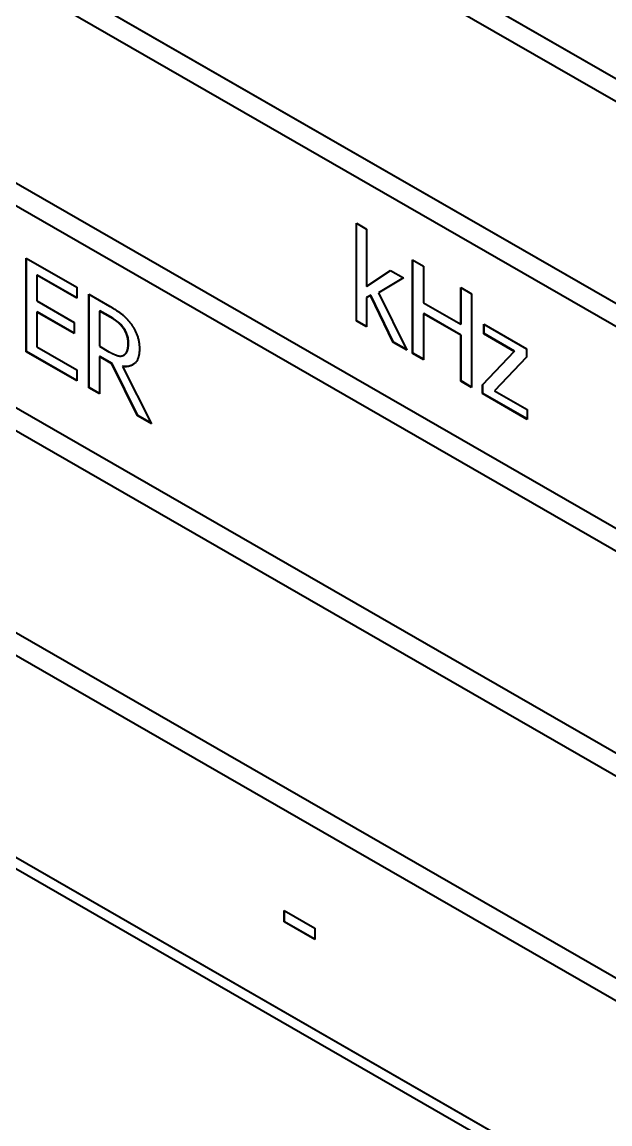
# Model space of a CAD drawing. Header units: millimetres. Extents: x 0 to 4756, y 0 to 3364.
# Drawn here: x 3953.77 to 3960.18, y 2662.2 to 2674.22 of the extents above; entities that cross this region are included whole.
import ezdxf

# ---------------------------------------------------------------- set-up
doc = ezdxf.new("R2010")
doc.units = ezdxf.units.MM
doc.header["$LTSCALE"] = 4
doc.layers.add('가시적인 것(ISO)', color=3, linetype='Continuous', lineweight=40)
doc.layers.add('가시적인 좁은 것(ISO)', color=3, linetype='Continuous', lineweight=35)

msp = doc.modelspace()

# ---------------------------------------------------------------- linework, layer by layer
at = {"layer": '가시적인 것(ISO)'}
for p, q in [((3978.3567, 2663.1753), (3946.0419, 2681.7842)), ((3946.0455, 2681.7862), (3978.3567, 2663.1794)), ((3946.0419, 2681.5389), (3978.3567, 2662.9301)), ((3978.3567, 2660.7227), (3946.0419, 2679.3315)), ((3946.0455, 2679.3336), (3978.3567, 2660.7268)), ((3946.0419, 2679.0863), (3978.3567, 2660.4774)), ((3978.3567, 2658.27), (3946.0419, 2676.8789)), ((3946.0455, 2676.8809), (3978.3567, 2658.2741)), ((3946.0419, 2676.6336), (3978.3567, 2658.0248)), ((3978.3567, 2655.8174), (3946.0419, 2674.4263)), ((3946.0455, 2674.4283), (3978.3567, 2655.8215)), ((3946.0419, 2674.181), (3978.3567, 2655.5721)), ((3978.3567, 2653.3648), (3946.0419, 2671.9736)), ((3946.0455, 2671.9756), (3978.3567, 2653.3688)), ((3957.4186, 2670.9605), (3957.4186, 2672.028)), ((3957.4186, 2672.028), (3957.5303, 2671.9637)), ((3957.4221, 2670.9626), (3957.4221, 2672.026)), ((3957.5303, 2671.9637), (3957.5303, 2671.3392)), ((3946.0419, 2671.7283), (3978.3567, 2653.1195)), ((3953.8186, 2670.6265), (3953.8186, 2671.6485)), ((3953.8186, 2671.6485), (3954.3715, 2671.33)), ((3953.8221, 2670.6286), (3953.8221, 2671.6464)), ((3958.0324, 2670.607), (3958.0324, 2671.629)), ((3958.0324, 2671.629), (3958.1499, 2671.5613)), ((3958.036, 2670.6091), (3958.036, 2671.6269)), ((3953.9396, 2671.4619), (3953.936, 2671.4599)), ((3954.3715, 2671.2091), (3953.936, 2671.4599)), ((3953.936, 2671.4599), (3953.936, 2671.18)), ((3954.3715, 2671.2132), (3953.9396, 2671.4619)), ((3957.5303, 2671.3392), (3957.7925, 2671.5121)), ((3957.5339, 2671.3413), (3957.7927, 2671.5119)), ((3957.7925, 2671.5121), (3957.9314, 2671.4321)), ((3958.1499, 2671.5613), (3958.1499, 2671.1605)), ((3957.5339, 2671.3413), (3957.5303, 2671.3392)), ((3957.9314, 2671.4321), (3957.6592, 2671.2683)), ((3954.3715, 2671.33), (3954.3715, 2671.2091)), ((3954.5005, 2671.2558), (3954.7282, 2671.1246)), ((3954.5005, 2670.2339), (3954.5005, 2671.2558)), ((3954.504, 2670.2359), (3954.504, 2671.2538)), ((3957.5747, 2671.2408), (3957.5303, 2671.2167)), ((3957.5339, 2671.2187), (3957.5303, 2671.2167)), ((3957.5303, 2671.2167), (3957.5303, 2670.8962)), ((3957.5783, 2671.2428), (3957.5339, 2671.2187)), ((3957.5783, 2671.2428), (3957.5747, 2671.2408)), ((3957.8211, 2670.7287), (3957.5747, 2671.2408)), ((3957.8247, 2670.7307), (3957.5783, 2671.2428)), ((3957.6592, 2671.2683), (3957.968, 2670.6442)), ((3958.5567, 2670.9262), (3958.5567, 2671.327)), ((3958.5567, 2671.327), (3958.6742, 2671.2594)), ((3958.5603, 2670.9282), (3958.5603, 2671.325)), ((3958.6742, 2671.2594), (3958.6742, 2670.2375)), ((3953.936, 2671.18), (3954.3422, 2670.9461)), ((3958.1499, 2671.1605), (3958.5567, 2670.9262)), ((3953.9396, 2671.0611), (3953.936, 2671.0591)), ((3953.936, 2671.0591), (3953.936, 2670.6798)), ((3954.3422, 2670.8252), (3953.936, 2671.0591)), ((3954.3422, 2670.8293), (3953.9396, 2671.0611)), ((3954.6215, 2671.0726), (3954.6179, 2671.0705)), ((3954.7347, 2671.0033), (3954.6179, 2671.0705)), ((3954.6179, 2671.0705), (3954.6179, 2670.6863)), ((3954.7382, 2671.0053), (3954.6215, 2671.0726)), ((3958.1534, 2671.0416), (3958.1499, 2671.0396)), ((3958.5567, 2670.8053), (3958.1499, 2671.0396)), ((3958.1499, 2671.0396), (3958.1499, 2670.5394)), ((3958.5603, 2670.8073), (3958.1534, 2671.0416)), ((3954.3422, 2670.9461), (3954.3422, 2670.8252)), ((3957.4221, 2670.9626), (3957.4186, 2670.9605)), ((3957.5303, 2670.8962), (3957.4186, 2670.9605)), ((3957.5303, 2670.9002), (3957.4221, 2670.9626)), ((3958.5603, 2670.9282), (3958.5567, 2670.9262)), ((3958.8074, 2670.8216), (3958.8074, 2670.9276)), ((3958.8074, 2670.9276), (3959.2737, 2670.6591)), ((3958.811, 2670.8236), (3958.811, 2670.9256)), ((3957.8247, 2670.7307), (3957.8211, 2670.7287)), ((3957.9651, 2670.6498), (3957.8247, 2670.7307)), ((3958.5603, 2670.8073), (3958.5567, 2670.8053)), ((3958.5567, 2670.3051), (3958.5567, 2670.8053)), ((3958.5603, 2670.3071), (3958.5603, 2670.8073)), ((3958.811, 2670.8236), (3958.8074, 2670.8216)), ((3959.1398, 2670.6302), (3958.8074, 2670.8216)), ((3959.1433, 2670.6322), (3958.811, 2670.8236)), ((3953.8221, 2670.6286), (3953.8186, 2670.6265)), ((3954.3715, 2670.3081), (3953.8186, 2670.6265)), ((3954.3715, 2670.3122), (3953.8221, 2670.6286)), ((3953.936, 2670.6798), (3954.3715, 2670.429)), ((3954.6179, 2670.6863), (3954.7211, 2670.6269)), ((3957.968, 2670.6442), (3957.8211, 2670.7287)), ((3958.7931, 2670.265), (3959.1398, 2670.6302)), ((3958.7966, 2670.2671), (3959.1433, 2670.6322)), ((3959.1433, 2670.6322), (3959.1398, 2670.6302)), ((3959.2737, 2670.6591), (3959.2737, 2670.5672)), ((3954.6215, 2670.5749), (3954.6179, 2670.5728)), ((3954.7526, 2670.4953), (3954.6179, 2670.5728)), ((3954.6179, 2670.5728), (3954.6179, 2670.1662)), ((3954.7561, 2670.4973), (3954.6215, 2670.5749)), ((3954.7561, 2670.4973), (3954.7526, 2670.4953)), ((3955.0319, 2669.9278), (3954.7526, 2670.4953)), ((3955.0355, 2669.9298), (3954.7561, 2670.4973)), ((3954.8808, 2670.5879), (3954.8806, 2670.5878)), ((3954.8872, 2670.5915), (3954.8837, 2670.5895)), ((3958.036, 2670.6091), (3958.0324, 2670.607)), ((3958.1499, 2670.5394), (3958.0324, 2670.607)), ((3958.1499, 2670.5435), (3958.036, 2670.6091)), ((3959.2737, 2670.5672), (3958.9256, 2670.2012)), ((3954.3715, 2670.429), (3954.3715, 2670.3081)), ((3954.8736, 2670.4678), (3954.8701, 2670.4657)), ((3954.8701, 2670.4657), (3955.1845, 2669.8399)), ((3958.5603, 2670.3071), (3958.5567, 2670.3051)), ((3958.6742, 2670.2375), (3958.5567, 2670.3051)), ((3958.6742, 2670.2415), (3958.5603, 2670.3071)), ((3958.7966, 2670.2671), (3958.7931, 2670.265)), ((3958.7931, 2670.169), (3958.7931, 2670.265)), ((3958.7966, 2670.171), (3958.7966, 2670.2671)), ((3954.504, 2670.2359), (3954.5005, 2670.2339)), ((3954.6179, 2670.1662), (3954.5005, 2670.2339)), ((3954.6179, 2670.1703), (3954.504, 2670.2359)), ((3958.7966, 2670.171), (3958.7931, 2670.169)), ((3959.2802, 2669.8885), (3958.7931, 2670.169)), ((3959.2802, 2669.8926), (3958.7966, 2670.171)), ((3958.9256, 2670.2012), (3959.2802, 2669.997)), ((3955.0355, 2669.9298), (3955.0319, 2669.9278)), ((3955.1845, 2669.8399), (3955.0319, 2669.9278)), ((3955.1816, 2669.8457), (3955.0355, 2669.9298)), ((3959.2802, 2669.997), (3959.2802, 2669.8885)), ((3978.4628, 2650.7284), (3945.9359, 2669.4594)), ((3978.3567, 2650.9121), (3946.0419, 2669.521)), ((3946.0455, 2669.523), (3978.3567, 2650.9162)), ((3956.6321, 2664.406), (3956.6321, 2664.5303)), ((3956.6321, 2664.5303), (3956.9666, 2664.3376)), ((3956.6356, 2664.4081), (3956.6356, 2664.5282)), ((3956.6356, 2664.4081), (3956.6321, 2664.406)), ((3956.9666, 2664.2134), (3956.6321, 2664.406)), ((3956.9666, 2664.2175), (3956.6356, 2664.4081)), ((3956.9666, 2664.3376), (3956.9666, 2664.2134))]:
    msp.add_line(p, q, dxfattribs=at)
for points in [[(3954.7282, 2671.1246), (3954.8042, 2671.0809), (3954.9066, 2671.0029), (3954.9532, 2670.9413)], [(3954.8751, 2670.8877), (3954.85, 2670.9212), (3954.7834, 2670.9753), (3954.7347, 2671.0033)], [(3954.931, 2670.7197), (3954.931, 2670.7644), (3954.9037, 2670.8488), (3954.8751, 2670.8877)], [(3954.9532, 2670.9413), (3954.9997, 2670.8797), (3955.0534, 2670.7403), (3955.0534, 2670.6599)], [(3954.7211, 2670.6269), (3954.7719, 2670.5976), (3954.8529, 2670.5717), (3954.8808, 2670.5879)], [(3955.0534, 2670.6599), (3955.0534, 2670.5481), (3954.9546, 2670.4535), (3954.8701, 2670.4657)], [(3954.8808, 2670.5879), (3954.9066, 2670.6012), (3954.931, 2670.6667), (3954.931, 2670.7197)]]:
    msp.add_open_spline(points, degree=2, dxfattribs=at)
for points, knots in [([(3954.8786, 2670.8897), (3954.8609, 2670.9134), (3954.841, 2670.9334), (3954.8053, 2670.9624), (3954.7805, 2670.981), (3954.7382, 2671.0053)], [-0.085678666, -0.085678666, -0.085678666, -0.085678666, -0.035846928, -0.035846928, 0, 0, 0, 0]), ([(3954.9345, 2670.7217), (3954.9345, 2670.7395), (3954.9329, 2670.7582), (3954.9257, 2670.7941), (3954.9206, 2670.8123), (3954.9034, 2670.8522), (3954.892, 2670.8716), (3954.8786, 2670.8897)], [-0.041401278, -0.041401278, -0.041401278, -0.041401278, -0.026401168, -0.026401168, -0.013710485, -0.013710485, 0, 0, 0, 0]), ([(3954.8872, 2670.5915), (3954.8946, 2670.5957), (3954.9011, 2670.6013), (3954.9132, 2670.6159), (3954.9183, 2670.6253), (3954.9287, 2670.6532), (3954.9345, 2670.6794), (3954.9345, 2670.7217)], [-0.067052833, -0.067052833, -0.067052833, -0.067052833, -0.050253973, -0.050253973, -0.03103761, -0.03103761, 0, 0, 0, 0]), ([(3954.9805, 2670.4828), (3954.9788, 2670.4819), (3954.9772, 2670.481), (3954.946, 2670.4655), (3954.9114, 2670.4623), (3954.8736, 2670.4678)], [-0.036114547, -0.036114547, -0.036114547, -0.036114547, -0.03422864, -0.03422864, 0, 0, 0, 0])]:
    msp.add_open_spline(points, degree=3, knots=knots, dxfattribs=at)
at = {"layer": '가시적인 좁은 것(ISO)'}
for p, q in [((3954.7382, 2671.0053), (3954.7347, 2671.0033)), ((3954.8786, 2670.8897), (3954.8751, 2670.8877)), ((3954.9345, 2670.7217), (3954.931, 2670.7197))]:
    msp.add_line(p, q, dxfattribs=at)

doc.saveas('drawing.dxf')
